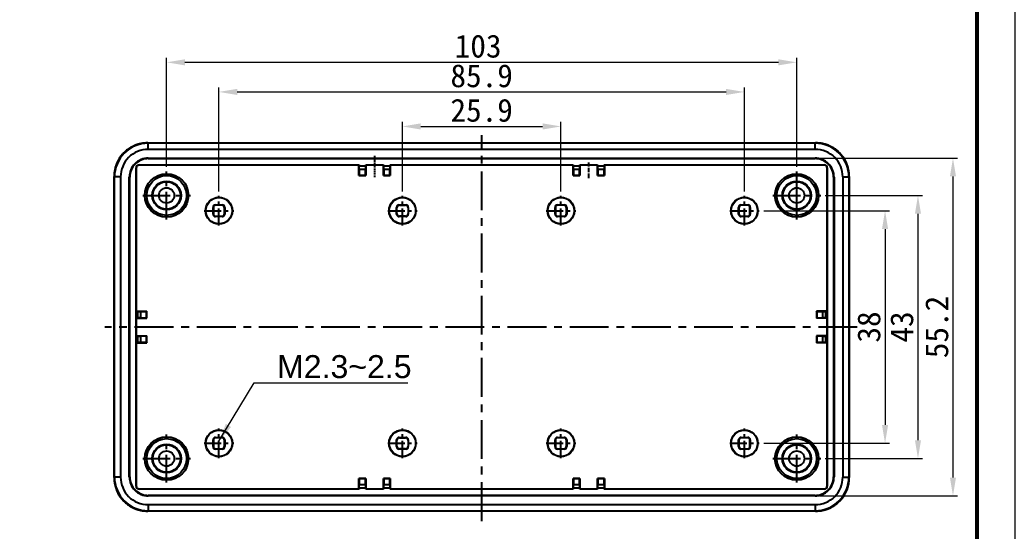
# Model space of a CAD drawing. Header units: millimetres. Extents: x 1833 to 2194, y -395 to -144.
# Drawn here: x 2030.9 to 2193.6, y -314.3 to -230.8 of the extents above; entities that cross this region are included whole.
import ezdxf

# ---------------------------------------------------------------- set-up
doc = ezdxf.new("R2010")
doc.units = ezdxf.units.MM
doc.linetypes.add('CENTER', pattern=[50.8, 31.75, -6.35, 6.35, -6.35])
doc.layers.add('dim', color=3, linetype='Continuous', lineweight=9)
doc.layers.add('from', color=7, linetype='Continuous', lineweight=13)
doc.styles.add('宋体', font='SimSun.ttf')
doc.dimstyles.new('YanXiu', dxfattribs={"dimscale": 1.5, "dimtxt": 2.5, "dimasz": 2.2, "dimexe": 0.65, "dimexo": 0.65, "dimgap": 0.5, "dimtad": 1, "dimdsep": 46, "dimtxsty": '宋体', "dimcen": 0, "dimclrd": 3, "dimclre": 3, "dimclrt": 3, "dimazin": 2, "dimtfac": 1, "dimtofl": 0, "dimtmove": 0, "dimatfit": 3, "dimfxl": 0, "dimlwd": 5, "dimlwe": 5, "dimarcsym": 0})

# ---------------------------------------------------------------- blocks, each defined once
blk = doc.blocks.new('*D4')
at = {"layer": 'Defpoints', "color": 0}
for p in [(2157.92, -237.7), (2054.92, -255.55), (2157.92, -255.55)]:
    blk.add_point(p, dxfattribs=at)
at = {"layer": 'dim', "color": 3, "lineweight": 5}
for p, q in [((2054.92, -254.8), (2054.92, -236.95)), ((2157.92, -254.8), (2157.92, -236.95)), ((2057.92, -237.7), (2154.92, -237.7))]:
    blk.add_line(p, q, dxfattribs=at)
at = {"layer": 'dim', "color": 3}
for points in [[(2057.92, -237.2), (2057.92, -238.2), (2054.92, -237.7)], [(2154.92, -237.2), (2154.92, -238.2), (2157.92, -237.7)]]:
    blk.add_solid(points, dxfattribs=at)
at = {"layer": 'dim', "color": 3, "insert": (2105.84, -235.08), "char_height": 3.75, "attachment_point": 5, "style": '宋体'}
blk.add_mtext('103', dxfattribs=at)
blk = doc.blocks.new('*D5')
at = {"layer": 'Defpoints', "color": 0}
for p in [(2149.37, -242.54), (2063.47, -259.55), (2149.37, -259.55)]:
    blk.add_point(p, dxfattribs=at)
at = {"layer": 'dim', "color": 3, "lineweight": 5}
for p, q in [((2063.47, -258.8), (2063.47, -241.79)), ((2149.37, -258.8), (2149.37, -241.79)), ((2066.47, -242.54), (2146.37, -242.54))]:
    blk.add_line(p, q, dxfattribs=at)
at = {"layer": 'dim', "color": 3}
for points in [[(2066.47, -242.04), (2066.47, -243.04), (2063.47, -242.54)], [(2146.37, -242.04), (2146.37, -243.04), (2149.37, -242.54)]]:
    blk.add_solid(points, dxfattribs=at)
at = {"layer": 'dim', "color": 3, "insert": (2106.42, -239.92), "char_height": 3.75, "attachment_point": 5, "style": '宋体'}
blk.add_mtext('85.9', dxfattribs=at)
blk = doc.blocks.new('*D6')
at = {"layer": 'Defpoints', "color": 0}
for p in [(2161.84, -259.46), (2161.84, -302.46), (2177.74, -302.46)]:
    blk.add_point(p, dxfattribs=at)
at = {"layer": 'dim', "color": 3, "lineweight": 5}
for p, q in [((2162.59, -259.46), (2178.49, -259.46)), ((2177.74, -262.46), (2177.74, -299.46)), ((2162.59, -302.46), (2178.49, -302.46))]:
    blk.add_line(p, q, dxfattribs=at)
at = {"layer": 'dim', "color": 3}
for points in [[(2177.24, -262.46), (2178.24, -262.46), (2177.74, -259.46)], [(2177.24, -299.46), (2178.24, -299.46), (2177.74, -302.46)]]:
    blk.add_solid(points, dxfattribs=at)
at = {"layer": 'dim', "color": 3, "insert": (2175.12, -280.96), "char_height": 3.75, "attachment_point": 5, "rotation": 90, "style": '宋体'}
blk.add_mtext('43', dxfattribs=at)
blk = doc.blocks.new('*D7')
at = {"layer": 'Defpoints', "color": 0}
for p in [(2151.79, -261.96), (2151.79, -299.96), (2172.36, -299.96)]:
    blk.add_point(p, dxfattribs=at)
at = {"layer": 'dim', "color": 3, "lineweight": 5}
for p, q in [((2152.54, -261.96), (2173.11, -261.96)), ((2172.36, -264.96), (2172.36, -296.96)), ((2152.54, -299.96), (2173.11, -299.96))]:
    blk.add_line(p, q, dxfattribs=at)
at = {"layer": 'dim', "color": 3}
for points in [[(2171.86, -264.96), (2172.86, -264.96), (2172.36, -261.96)], [(2171.86, -296.96), (2172.86, -296.96), (2172.36, -299.96)]]:
    blk.add_solid(points, dxfattribs=at)
at = {"layer": 'dim', "color": 3, "insert": (2169.74, -280.96), "char_height": 3.75, "attachment_point": 5, "rotation": 90, "style": '宋体'}
blk.add_mtext('38', dxfattribs=at)
blk = doc.blocks.new('*D24')
at = {"layer": 'Defpoints', "color": 0}
for p in [(2160.92, -253.36), (2160.92, -308.56), (2183.46, -308.56)]:
    blk.add_point(p, dxfattribs=at)
at = {"layer": 'dim', "color": 3, "lineweight": 5}
for p, q in [((2161.67, -253.36), (2184.21, -253.36)), ((2183.46, -256.36), (2183.46, -305.56)), ((2161.67, -308.56), (2184.21, -308.56))]:
    blk.add_line(p, q, dxfattribs=at)
at = {"layer": 'dim', "color": 3}
for points in [[(2182.96, -256.36), (2183.96, -256.36), (2183.46, -253.36)], [(2182.96, -305.56), (2183.96, -305.56), (2183.46, -308.56)]]:
    blk.add_solid(points, dxfattribs=at)
at = {"layer": 'dim', "color": 3, "insert": (2180.84, -280.96), "char_height": 3.75, "attachment_point": 5, "rotation": 90, "style": '宋体'}
blk.add_mtext('55.2', dxfattribs=at)
blk = doc.blocks.new('*D28')
at = {"layer": 'Defpoints', "color": 0}
for p in [(2119.37, -248.18), (2093.47, -259.55), (2119.37, -259.55)]:
    blk.add_point(p, dxfattribs=at)
at = {"layer": 'dim', "color": 3, "lineweight": 5}
for p, q in [((2093.47, -258.8), (2093.47, -247.43)), ((2096.47, -248.18), (2116.37, -248.18)), ((2119.37, -258.8), (2119.37, -247.43))]:
    blk.add_line(p, q, dxfattribs=at)
at = {"layer": 'dim', "color": 3}
for points in [[(2096.47, -247.68), (2096.47, -248.68), (2093.47, -248.18)], [(2116.37, -247.68), (2116.37, -248.68), (2119.37, -248.18)]]:
    blk.add_solid(points, dxfattribs=at)
at = {"layer": 'dim', "color": 3, "insert": (2106.42, -245.56), "char_height": 3.75, "attachment_point": 5, "style": '宋体'}
blk.add_mtext('25.9', dxfattribs=at)

msp = doc.modelspace()

# ---------------------------------------------------------------- linework, layer by layer
at = {"color": 1, "linetype": 'CENTER', "ltscale": 0.2}
for p, q in [((2106.424, -312.677), (2106.424, -249.582)), ((2167.81, -280.962), (2044.831, -280.962))]:
    msp.add_line(p, q, dxfattribs=at)
at = {"color": 7, "linetype": 'Continuous'}
for p, q in [((2051.831, -250.87), (2051.831, -250.871)), ((2051.831, -250.871), (2161.016, -250.871)), ((2051.896, -250.936), (2051.831, -250.871)), ((2160.951, -250.936), (2051.896, -250.936)), ((2051.896, -251.935), (2051.896, -250.936)), ((2160.951, -251.935), (2051.896, -251.935)), ((2160.951, -250.936), (2161.016, -250.871)), ((2160.951, -251.935), (2160.951, -250.936)), ((2161.016, -250.87), (2161.016, -250.871)), ((2051.924, -253.362), (2160.924, -253.362)), ((2051.924, -253.437), (2051.924, -253.362)), ((2051.924, -253.437), (2160.924, -253.437)), ((2160.924, -253.437), (2160.924, -253.362)), ((2049.968, -254.961), (2049.924, -254.961)), ((2049.924, -306.961), (2049.924, -254.961)), ((2049.968, -254.961), (2049.968, -306.961)), ((2050.424, -254.461), (2086.381, -254.461)), ((2050.424, -254.506), (2050.424, -254.461)), ((2086.358, -254.506), (2050.424, -254.506)), ((2086.358, -254.506), (2086.381, -254.461)), ((2086.358, -256.225), (2086.358, -254.506)), ((2086.381, -254.461), (2086.381, -254.66)), ((2087.467, -254.66), (2086.381, -254.66)), ((2086.411, -254.7), (2086.381, -254.66)), ((2087.437, -254.7), (2086.411, -254.7)), ((2086.424, -255.217), (2086.411, -254.7)), ((2087.424, -255.217), (2086.424, -255.217)), ((2086.424, -255.217), (2086.424, -256.16)), ((2087.437, -254.7), (2087.424, -255.217)), ((2087.424, -256.16), (2087.424, -255.217)), ((2087.437, -254.7), (2087.467, -254.66)), ((2087.467, -254.461), (2090.381, -254.461)), ((2087.489, -254.506), (2087.467, -254.461)), ((2087.467, -254.66), (2087.467, -254.461)), ((2090.358, -254.506), (2087.489, -254.506)), ((2087.489, -254.506), (2087.489, -256.225)), ((2090.358, -254.506), (2090.381, -254.461)), ((2090.358, -256.225), (2090.358, -254.506)), ((2090.381, -254.461), (2090.381, -254.66)), ((2091.467, -254.66), (2090.381, -254.66)), ((2090.411, -254.7), (2090.381, -254.66)), ((2091.437, -254.7), (2090.411, -254.7)), ((2090.424, -255.217), (2090.411, -254.7)), ((2091.424, -255.217), (2090.424, -255.217)), ((2090.424, -255.217), (2090.424, -256.16)), ((2091.437, -254.7), (2091.424, -255.217)), ((2091.424, -256.16), (2091.424, -255.217)), ((2091.437, -254.7), (2091.467, -254.66)), ((2091.467, -254.461), (2121.381, -254.461)), ((2091.489, -254.506), (2091.467, -254.461)), ((2091.467, -254.66), (2091.467, -254.461)), ((2121.358, -254.506), (2091.489, -254.506)), ((2091.489, -254.506), (2091.489, -256.225)), ((2121.358, -254.506), (2121.381, -254.461)), ((2121.358, -256.225), (2121.358, -254.506)), ((2121.381, -254.461), (2121.381, -254.66)), ((2121.411, -254.7), (2121.381, -254.66)), ((2122.467, -254.66), (2121.381, -254.66)), ((2122.437, -254.7), (2121.411, -254.7)), ((2121.424, -255.217), (2121.411, -254.7)), ((2122.424, -255.217), (2121.424, -255.217)), ((2121.424, -255.217), (2121.424, -256.16)), ((2122.437, -254.7), (2122.424, -255.217)), ((2122.424, -256.16), (2122.424, -255.217)), ((2122.437, -254.7), (2122.467, -254.66)), ((2122.489, -254.506), (2122.467, -254.461)), ((2122.467, -254.461), (2125.381, -254.461)), ((2122.467, -254.66), (2122.467, -254.461)), ((2125.358, -254.506), (2122.489, -254.506)), ((2122.489, -254.506), (2122.489, -256.225)), ((2125.358, -254.506), (2125.381, -254.461)), ((2125.358, -256.225), (2125.358, -254.506)), ((2125.381, -254.461), (2125.381, -254.66)), ((2125.411, -254.7), (2125.381, -254.66)), ((2126.467, -254.66), (2125.381, -254.66)), ((2126.437, -254.7), (2125.411, -254.7)), ((2125.424, -255.217), (2125.411, -254.7)), ((2126.424, -255.217), (2125.424, -255.217)), ((2125.424, -255.217), (2125.424, -256.16)), ((2126.437, -254.7), (2126.424, -255.217)), ((2126.424, -256.16), (2126.424, -255.217)), ((2126.437, -254.7), (2126.467, -254.66)), ((2126.489, -254.506), (2126.467, -254.461)), ((2126.467, -254.461), (2162.424, -254.461)), ((2126.467, -254.66), (2126.467, -254.461)), ((2162.424, -254.506), (2126.489, -254.506)), ((2126.489, -254.506), (2126.489, -256.225)), ((2162.424, -254.506), (2162.424, -254.461)), ((2162.879, -306.961), (2162.879, -254.961)), ((2162.879, -254.961), (2162.924, -254.961)), ((2162.924, -254.961), (2162.924, -306.961)), ((2046.333, -256.369), (2046.333, -256.369)), ((2046.398, -256.435), (2046.333, -256.369)), ((2046.333, -305.554), (2046.333, -256.369)), ((2047.398, -256.434), (2046.398, -256.434)), ((2046.398, -305.489), (2046.398, -256.435)), ((2047.398, -256.434), (2047.398, -305.489)), ((2048.899, -256.461), (2048.824, -256.461)), ((2048.824, -305.461), (2048.824, -256.461)), ((2048.899, -305.461), (2048.899, -256.461)), ((2086.424, -256.16), (2086.358, -256.225)), ((2086.358, -256.225), (2087.489, -256.225)), ((2086.424, -256.16), (2087.424, -256.16)), ((2087.424, -256.16), (2087.489, -256.225)), ((2090.424, -256.16), (2090.358, -256.225)), ((2090.358, -256.225), (2091.489, -256.225)), ((2090.424, -256.16), (2091.424, -256.16)), ((2091.424, -256.16), (2091.489, -256.225)), ((2121.424, -256.16), (2121.358, -256.225)), ((2121.358, -256.225), (2122.489, -256.225)), ((2121.424, -256.16), (2122.424, -256.16)), ((2122.424, -256.16), (2122.489, -256.225)), ((2125.424, -256.16), (2125.358, -256.225)), ((2125.358, -256.225), (2126.489, -256.225)), ((2125.424, -256.16), (2126.424, -256.16)), ((2126.424, -256.16), (2126.489, -256.225)), ((2163.948, -256.461), (2163.948, -305.461)), ((2163.948, -256.461), (2164.023, -256.461)), ((2164.023, -256.461), (2164.023, -305.461)), ((2165.45, -256.434), (2165.45, -305.489)), ((2165.45, -256.434), (2166.449, -256.434)), ((2166.449, -256.434), (2166.514, -256.369)), ((2166.449, -256.434), (2166.449, -305.488)), ((2166.514, -256.369), (2166.514, -305.554)), ((2166.515, -256.369), (2166.514, -256.369)), ((2062.57, -261.458), (2062.524, -261.411)), ((2062.524, -262.511), (2062.524, -261.411)), ((2062.57, -261.458), (2062.57, -262.465)), ((2062.924, -261.011), (2064.024, -261.011)), ((2062.97, -261.058), (2062.924, -261.011)), ((2063.978, -261.058), (2062.97, -261.058)), ((2064.024, -261.011), (2063.978, -261.058)), ((2064.424, -261.411), (2064.378, -261.458)), ((2064.378, -262.465), (2064.378, -261.458)), ((2064.424, -261.411), (2064.424, -262.511)), ((2092.567, -261.455), (2092.524, -261.411)), ((2092.524, -262.511), (2092.524, -261.411)), ((2092.567, -262.468), (2092.567, -261.455)), ((2092.924, -261.011), (2094.024, -261.011)), ((2092.967, -261.055), (2092.924, -261.011)), ((2092.967, -261.055), (2093.98, -261.055)), ((2093.98, -261.055), (2094.024, -261.011)), ((2094.38, -261.455), (2094.424, -261.411)), ((2094.38, -261.455), (2094.38, -262.468)), ((2094.424, -261.411), (2094.424, -262.511)), ((2118.424, -261.411), (2118.47, -261.458)), ((2118.424, -262.511), (2118.424, -261.411)), ((2118.47, -261.458), (2118.47, -262.465)), ((2118.824, -261.011), (2118.87, -261.058)), ((2118.824, -261.011), (2119.924, -261.011)), ((2119.878, -261.058), (2118.87, -261.058)), ((2119.878, -261.058), (2119.924, -261.011)), ((2120.278, -261.458), (2120.324, -261.411)), ((2120.278, -262.465), (2120.278, -261.458)), ((2120.324, -261.411), (2120.324, -262.511)), ((2148.424, -261.411), (2148.47, -261.458)), ((2148.424, -262.511), (2148.424, -261.411)), ((2148.47, -261.458), (2148.47, -262.465)), ((2148.824, -261.011), (2148.87, -261.058)), ((2148.824, -261.011), (2149.924, -261.011)), ((2149.878, -261.058), (2148.87, -261.058)), ((2149.878, -261.058), (2149.924, -261.011)), ((2150.278, -261.458), (2150.324, -261.411)), ((2150.278, -262.465), (2150.278, -261.458)), ((2150.324, -261.411), (2150.324, -262.511)), ((2062.524, -262.511), (2062.57, -262.465)), ((2062.924, -262.911), (2062.97, -262.865)), ((2064.024, -262.911), (2062.924, -262.911)), ((2062.97, -262.865), (2063.978, -262.865)), ((2064.024, -262.911), (2063.978, -262.865)), ((2064.424, -262.511), (2064.378, -262.465)), ((2092.567, -262.468), (2092.524, -262.511)), ((2092.967, -262.868), (2092.924, -262.911)), ((2094.024, -262.911), (2092.924, -262.911)), ((2093.98, -262.868), (2092.967, -262.868)), ((2093.98, -262.868), (2094.024, -262.911)), ((2094.38, -262.468), (2094.424, -262.511)), ((2118.424, -262.511), (2118.47, -262.465)), ((2118.824, -262.911), (2118.87, -262.865)), ((2119.924, -262.911), (2118.824, -262.911)), ((2118.87, -262.865), (2119.878, -262.865)), ((2119.924, -262.911), (2119.878, -262.865)), ((2120.324, -262.511), (2120.278, -262.465)), ((2148.424, -262.511), (2148.47, -262.465)), ((2148.824, -262.911), (2148.87, -262.865)), ((2149.924, -262.911), (2148.824, -262.911)), ((2148.87, -262.865), (2149.878, -262.865)), ((2149.924, -262.911), (2149.878, -262.865)), ((2150.324, -262.511), (2150.278, -262.465)), ((2050.093, -278.396), (2051.688, -278.396)), ((2050.162, -278.448), (2050.093, -278.396)), ((2050.093, -278.396), (2050.093, -279.527)), ((2050.162, -279.474), (2050.093, -279.527)), ((2050.093, -279.527), (2051.688, -279.527)), ((2050.162, -278.448), (2050.68, -278.461)), ((2050.162, -278.448), (2050.162, -279.474)), ((2050.68, -279.461), (2050.162, -279.474)), ((2051.622, -278.461), (2050.68, -278.461)), ((2050.68, -278.461), (2050.68, -279.461)), ((2050.68, -279.461), (2051.622, -279.461)), ((2051.622, -278.461), (2051.688, -278.396)), ((2051.622, -279.461), (2051.622, -278.461)), ((2051.622, -279.461), (2051.688, -279.527)), ((2051.688, -279.527), (2051.688, -278.396)), ((2161.16, -278.396), (2161.16, -279.527)), ((2161.225, -278.461), (2161.16, -278.396)), ((2162.755, -278.396), (2161.16, -278.396)), ((2161.225, -279.461), (2161.16, -279.527)), ((2162.755, -279.527), (2161.16, -279.527)), ((2161.225, -278.461), (2161.225, -279.461)), ((2162.168, -278.461), (2161.225, -278.461)), ((2161.225, -279.461), (2162.168, -279.461)), ((2162.168, -278.461), (2162.685, -278.448)), ((2162.168, -279.461), (2162.168, -278.461)), ((2162.685, -279.474), (2162.168, -279.461)), ((2162.685, -278.448), (2162.755, -278.396)), ((2162.685, -279.474), (2162.685, -278.448)), ((2162.685, -279.474), (2162.755, -279.527)), ((2162.755, -279.527), (2162.755, -278.396)), ((2050.093, -282.396), (2051.688, -282.396)), ((2050.162, -282.448), (2050.093, -282.396)), ((2050.093, -282.396), (2050.093, -283.527)), ((2050.162, -282.448), (2050.68, -282.461)), ((2050.162, -282.448), (2050.162, -283.474)), ((2051.622, -282.461), (2050.68, -282.461)), ((2050.68, -282.461), (2050.68, -283.461)), ((2051.622, -282.461), (2051.688, -282.396)), ((2051.622, -283.461), (2051.622, -282.461)), ((2051.688, -283.527), (2051.688, -282.396)), ((2161.16, -282.396), (2161.16, -283.527)), ((2161.225, -282.461), (2161.16, -282.396)), ((2162.755, -282.396), (2161.16, -282.396)), ((2161.225, -282.461), (2161.225, -283.461)), ((2162.168, -282.461), (2161.225, -282.461)), ((2162.168, -282.461), (2162.685, -282.448)), ((2162.168, -283.461), (2162.168, -282.461)), ((2162.685, -282.448), (2162.755, -282.396)), ((2162.685, -283.474), (2162.685, -282.448)), ((2162.755, -283.527), (2162.755, -282.396)), ((2050.162, -283.474), (2050.093, -283.527)), ((2050.093, -283.527), (2051.688, -283.527)), ((2050.68, -283.461), (2050.162, -283.474)), ((2050.68, -283.461), (2051.622, -283.461)), ((2051.622, -283.461), (2051.688, -283.527)), ((2161.225, -283.461), (2161.16, -283.527)), ((2162.755, -283.527), (2161.16, -283.527)), ((2161.225, -283.461), (2162.168, -283.461)), ((2162.685, -283.474), (2162.168, -283.461)), ((2162.685, -283.474), (2162.755, -283.527)), ((2062.924, -299.011), (2064.024, -299.011)), ((2062.924, -299.011), (2062.97, -299.058)), ((2063.978, -299.058), (2062.97, -299.058)), ((2064.024, -299.011), (2063.978, -299.058)), ((2092.924, -299.011), (2094.024, -299.011)), ((2092.967, -299.055), (2092.924, -299.011)), ((2092.967, -299.055), (2093.98, -299.055)), ((2093.98, -299.055), (2094.024, -299.011)), ((2118.824, -299.011), (2118.87, -299.058)), ((2118.824, -299.011), (2119.924, -299.011)), ((2119.878, -299.058), (2118.87, -299.058)), ((2119.924, -299.011), (2119.878, -299.058)), ((2148.824, -299.011), (2148.87, -299.058)), ((2148.824, -299.011), (2149.924, -299.011)), ((2149.878, -299.058), (2148.87, -299.058)), ((2149.924, -299.011), (2149.878, -299.058)), ((2062.524, -299.411), (2062.57, -299.458)), ((2062.524, -300.511), (2062.524, -299.411)), ((2062.57, -300.465), (2062.524, -300.511)), ((2062.57, -299.458), (2062.57, -300.465)), ((2062.97, -300.865), (2062.924, -300.911)), ((2064.024, -300.911), (2062.924, -300.911)), ((2062.97, -300.865), (2063.978, -300.865)), ((2064.024, -300.911), (2063.978, -300.865)), ((2064.424, -299.411), (2064.378, -299.458)), ((2064.378, -300.465), (2064.378, -299.458)), ((2064.424, -300.511), (2064.378, -300.465)), ((2064.424, -299.411), (2064.424, -300.511)), ((2092.524, -300.511), (2092.524, -299.411)), ((2092.567, -299.455), (2092.524, -299.411)), ((2092.567, -300.468), (2092.524, -300.511)), ((2092.567, -300.468), (2092.567, -299.455)), ((2092.967, -300.868), (2092.924, -300.911)), ((2094.024, -300.911), (2092.924, -300.911)), ((2093.98, -300.868), (2092.967, -300.868)), ((2093.98, -300.868), (2094.024, -300.911)), ((2094.38, -299.455), (2094.424, -299.411)), ((2094.38, -299.455), (2094.38, -300.468)), ((2094.38, -300.468), (2094.424, -300.511)), ((2094.424, -299.411), (2094.424, -300.511)), ((2118.424, -300.511), (2118.424, -299.411)), ((2118.424, -299.411), (2118.47, -299.458)), ((2118.424, -300.511), (2118.47, -300.465)), ((2118.47, -299.458), (2118.47, -300.465)), ((2118.824, -300.911), (2118.87, -300.865)), ((2119.924, -300.911), (2118.824, -300.911)), ((2118.87, -300.865), (2119.878, -300.865)), ((2119.878, -300.865), (2119.924, -300.911)), ((2120.324, -299.411), (2120.278, -299.458)), ((2120.278, -300.465), (2120.278, -299.458)), ((2120.278, -300.465), (2120.324, -300.511)), ((2120.324, -299.411), (2120.324, -300.511)), ((2148.424, -300.511), (2148.424, -299.411)), ((2148.424, -299.411), (2148.47, -299.458)), ((2148.424, -300.511), (2148.47, -300.465)), ((2148.47, -299.458), (2148.47, -300.465)), ((2148.824, -300.911), (2148.87, -300.865)), ((2149.924, -300.911), (2148.824, -300.911)), ((2148.87, -300.865), (2149.878, -300.865)), ((2149.878, -300.865), (2149.924, -300.911)), ((2150.324, -299.411), (2150.278, -299.458)), ((2150.278, -300.465), (2150.278, -299.458)), ((2150.278, -300.465), (2150.324, -300.511)), ((2150.324, -299.411), (2150.324, -300.511)), ((2046.398, -305.489), (2046.333, -305.554)), ((2046.333, -305.554), (2046.333, -305.554)), ((2047.398, -305.489), (2046.398, -305.489)), ((2048.899, -305.461), (2048.824, -305.461)), ((2086.358, -307.417), (2086.358, -305.697)), ((2087.489, -305.697), (2086.358, -305.697)), ((2086.424, -305.763), (2086.358, -305.697)), ((2086.424, -305.763), (2086.424, -306.705)), ((2087.424, -305.763), (2086.424, -305.763)), ((2087.424, -305.763), (2087.489, -305.697)), ((2087.424, -306.705), (2087.424, -305.763)), ((2087.489, -305.697), (2087.489, -307.417)), ((2090.358, -307.417), (2090.358, -305.697)), ((2091.489, -305.697), (2090.358, -305.697)), ((2090.424, -305.763), (2090.358, -305.697)), ((2090.424, -305.763), (2090.424, -306.705)), ((2091.424, -305.763), (2090.424, -305.763)), ((2091.424, -305.763), (2091.489, -305.697)), ((2091.424, -306.705), (2091.424, -305.763)), ((2091.489, -305.697), (2091.489, -307.417)), ((2121.358, -307.417), (2121.358, -305.697)), ((2121.424, -305.763), (2121.358, -305.697)), ((2122.489, -305.697), (2121.358, -305.697)), ((2121.424, -305.763), (2121.424, -306.705)), ((2122.424, -305.763), (2121.424, -305.763)), ((2122.424, -305.763), (2122.489, -305.697)), ((2122.424, -306.705), (2122.424, -305.763)), ((2122.489, -305.697), (2122.489, -307.417)), ((2125.358, -307.417), (2125.358, -305.697)), ((2125.424, -305.763), (2125.358, -305.697)), ((2126.489, -305.697), (2125.358, -305.697)), ((2125.424, -305.763), (2125.424, -306.705)), ((2126.424, -305.763), (2125.424, -305.763)), ((2126.424, -305.763), (2126.489, -305.697)), ((2126.424, -306.705), (2126.424, -305.763)), ((2126.489, -305.697), (2126.489, -307.417)), ((2163.948, -305.461), (2164.023, -305.461)), ((2165.45, -305.489), (2166.449, -305.489)), ((2166.449, -305.488), (2166.514, -305.554)), ((2166.515, -305.554), (2166.514, -305.554)), ((2049.968, -306.961), (2049.924, -306.961)), ((2050.424, -307.417), (2086.358, -307.417)), ((2050.424, -307.417), (2050.424, -307.461)), ((2086.358, -307.417), (2086.381, -307.461)), ((2086.411, -307.223), (2086.381, -307.263)), ((2086.381, -307.263), (2086.381, -307.461)), ((2086.381, -307.263), (2087.467, -307.263)), ((2086.411, -307.223), (2086.424, -306.705)), ((2086.411, -307.223), (2087.437, -307.223)), ((2086.424, -306.705), (2087.424, -306.705)), ((2087.424, -306.705), (2087.437, -307.223)), ((2087.437, -307.223), (2087.467, -307.263)), ((2087.467, -307.461), (2087.467, -307.263)), ((2087.489, -307.417), (2087.467, -307.461)), ((2087.489, -307.417), (2090.358, -307.417)), ((2090.358, -307.417), (2090.381, -307.461)), ((2090.411, -307.223), (2090.381, -307.263)), ((2090.381, -307.263), (2090.381, -307.461)), ((2090.381, -307.263), (2091.467, -307.263)), ((2090.411, -307.223), (2090.424, -306.705)), ((2090.411, -307.223), (2091.437, -307.223)), ((2090.424, -306.705), (2091.424, -306.705)), ((2091.424, -306.705), (2091.437, -307.223)), ((2091.437, -307.223), (2091.467, -307.263)), ((2091.467, -307.461), (2091.467, -307.263)), ((2091.489, -307.417), (2091.467, -307.461)), ((2091.489, -307.417), (2121.358, -307.417)), ((2121.358, -307.417), (2121.381, -307.461)), ((2121.411, -307.223), (2121.381, -307.263)), ((2121.381, -307.263), (2121.381, -307.461)), ((2121.381, -307.263), (2122.467, -307.263)), ((2121.411, -307.223), (2121.424, -306.705)), ((2121.411, -307.223), (2122.437, -307.223)), ((2121.424, -306.705), (2122.424, -306.705)), ((2122.424, -306.705), (2122.437, -307.223)), ((2122.437, -307.223), (2122.467, -307.263)), ((2122.467, -307.461), (2122.467, -307.263)), ((2122.489, -307.417), (2122.467, -307.461)), ((2122.489, -307.417), (2125.358, -307.417)), ((2125.358, -307.417), (2125.381, -307.461)), ((2125.411, -307.223), (2125.381, -307.263)), ((2125.381, -307.263), (2125.381, -307.461)), ((2125.381, -307.263), (2126.467, -307.263)), ((2125.411, -307.223), (2125.424, -306.705)), ((2125.411, -307.223), (2126.437, -307.223)), ((2125.424, -306.705), (2126.424, -306.705)), ((2126.424, -306.705), (2126.437, -307.223)), ((2126.437, -307.223), (2126.467, -307.263)), ((2126.467, -307.461), (2126.467, -307.263)), ((2126.489, -307.417), (2126.467, -307.461)), ((2126.489, -307.417), (2162.424, -307.417)), ((2162.424, -307.417), (2162.424, -307.461)), ((2162.879, -306.961), (2162.924, -306.961)), ((2086.381, -307.461), (2050.424, -307.461)), ((2160.924, -308.486), (2051.924, -308.486)), ((2051.924, -308.486), (2051.924, -308.561)), ((2160.924, -308.561), (2051.924, -308.561)), ((2090.381, -307.461), (2087.467, -307.461)), ((2121.381, -307.461), (2091.467, -307.461)), ((2125.381, -307.461), (2122.467, -307.461)), ((2162.424, -307.461), (2126.467, -307.461)), ((2160.924, -308.486), (2160.924, -308.561)), ((2051.896, -309.987), (2160.951, -309.987)), ((2051.896, -309.987), (2051.896, -310.987)), ((2160.951, -309.987), (2160.951, -310.987)), ((2051.897, -310.987), (2051.831, -311.052)), ((2161.016, -311.052), (2051.831, -311.052)), ((2051.831, -311.052), (2051.831, -311.052)), ((2051.897, -310.987), (2160.951, -310.987)), ((2160.951, -310.987), (2161.016, -311.052)), ((2161.016, -311.052), (2161.016, -311.052))]:
    msp.add_line(p, q, dxfattribs=at)
at = {"color": 1, "linetype": 'CENTER', "ltscale": 0.007539}
msp.add_line((2088.924, -252.997), (2088.924, -256.523), dxfattribs=at)
at = {"color": 1, "linetype": 'CENTER', "ltscale": 0.02}
msp.add_line((2123.924, -256.631), (2123.924, -254.055), dxfattribs=at)
at = {"color": 1, "linetype": 'CENTER', "ltscale": 0.142292}
for p, q in [((2054.924, -263.374), (2054.924, -255.548)), ((2157.924, -263.374), (2157.924, -255.548)), ((2051.011, -259.461), (2058.837, -259.461)), ((2154.011, -259.461), (2161.837, -259.461)), ((2054.924, -306.374), (2054.924, -298.548)), ((2157.924, -306.374), (2157.924, -298.548)), ((2051.011, -302.461), (2058.837, -302.461)), ((2154.011, -302.461), (2161.837, -302.461))]:
    msp.add_line(p, q, dxfattribs=at)
at = {"color": 1, "linetype": 'CENTER', "ltscale": 0.06}
msp.add_line((2157.924, -263.374), (2157.924, -255.548), dxfattribs=at)
at = {"color": 1, "linetype": 'CENTER', "ltscale": 0.087745}
for p, q in [((2063.474, -264.374), (2063.474, -259.548)), ((2093.474, -264.374), (2093.474, -259.548)), ((2119.374, -264.374), (2119.374, -259.548)), ((2149.374, -264.374), (2149.374, -259.548)), ((2061.061, -261.961), (2065.887, -261.961)), ((2091.061, -261.961), (2095.887, -261.961)), ((2116.961, -261.961), (2121.787, -261.961)), ((2146.961, -261.961), (2151.787, -261.961)), ((2063.474, -302.374), (2063.474, -297.548)), ((2093.474, -302.374), (2093.474, -297.548)), ((2119.374, -302.374), (2119.374, -297.548)), ((2149.374, -302.374), (2149.374, -297.548)), ((2061.061, -299.961), (2065.887, -299.961)), ((2091.061, -299.961), (2095.887, -299.961)), ((2116.961, -299.961), (2121.787, -299.961)), ((2146.961, -299.961), (2151.787, -299.961))]:
    msp.add_line(p, q, dxfattribs=at)
at = {"color": 7, "linetype": 'Continuous'}
for points in [[(2051.831, -250.87), (2050.948, -250.942), (2049.843, -251.242), (2048.822, -251.766), (2047.933, -252.491), (2047.213, -253.385), (2046.695, -254.406), (2046.4, -255.511), (2046.333, -256.369)], [(2166.515, -256.369), (2166.444, -255.485), (2166.143, -254.38), (2165.619, -253.36), (2164.894, -252.47), (2164.001, -251.75), (2162.979, -251.232), (2161.874, -250.937), (2161.016, -250.87)], [(2046.333, -305.554), (2046.404, -306.437), (2046.705, -307.542), (2047.229, -308.563), (2047.954, -309.453), (2048.847, -310.172), (2049.869, -310.69), (2050.974, -310.985), (2051.831, -311.052)], [(2161.016, -311.052), (2161.9, -310.981), (2163.005, -310.68), (2164.025, -310.156), (2164.915, -309.432), (2165.635, -308.538), (2166.153, -307.516), (2166.448, -306.412), (2166.515, -305.554)], [(2161.016, -311.052), (2162.061, -310.952), (2163.307, -310.553), (2164.425, -309.869), (2165.349, -308.939), (2166.027, -307.819), (2166.42, -306.573), (2166.515, -305.554)]]:
    msp.add_lwpolyline(points, dxfattribs=at)
for centre, radius in [((2054.924, -259.461), 3.557), ((2054.924, -259.461), 3.557), ((2054.924, -259.461), 3.25), ((2054.924, -259.461), 3.25), ((2157.924, -259.461), 3.557), ((2157.924, -259.461), 3.557), ((2157.924, -259.461), 3.25), ((2157.924, -259.461), 3.25), ((2054.924, -259.461), 2.35), ((2054.924, -259.461), 2.308), ((2054.924, -259.461), 2.308), ((2054.924, -259.461), 2.25), ((2054.924, -259.461), 1.25), ((2054.924, -259.461), 1.25), ((2157.924, -259.461), 2.35), ((2157.924, -259.461), 2.308), ((2157.924, -259.461), 2.308), ((2157.924, -259.461), 2.25), ((2157.924, -259.461), 1.25), ((2157.924, -259.461), 1.25), ((2063.474, -261.961), 2.194), ((2063.474, -261.961), 2.194), ((2063.474, -261.961), 2.15), ((2063.474, -261.961), 2.15), ((2093.474, -261.961), 2.194), ((2093.474, -261.961), 2.15), ((2119.374, -261.961), 2.194), ((2119.374, -261.961), 2.15), ((2149.374, -261.961), 2.194), ((2149.374, -261.961), 2.194), ((2149.374, -261.961), 2.15), ((2149.374, -261.961), 2.15), ((2054.924, -302.461), 3.557), ((2054.924, -302.461), 3.557), ((2054.924, -302.461), 3.25), ((2054.924, -302.461), 3.25), ((2063.474, -299.961), 2.194), ((2063.474, -299.961), 2.194), ((2063.474, -299.961), 2.15), ((2063.474, -299.961), 2.15), ((2093.474, -299.961), 2.194), ((2093.474, -299.961), 2.15), ((2119.374, -299.961), 2.194), ((2119.374, -299.961), 2.15), ((2149.374, -299.961), 2.194), ((2149.374, -299.961), 2.194), ((2149.374, -299.961), 2.15), ((2149.374, -299.961), 2.15), ((2157.924, -302.461), 3.557), ((2157.924, -302.461), 3.557), ((2157.924, -302.461), 3.25), ((2157.924, -302.461), 3.25), ((2054.924, -302.461), 2.35), ((2054.924, -302.461), 2.308), ((2054.924, -302.461), 2.308), ((2054.924, -302.461), 2.25), ((2157.924, -302.461), 2.35), ((2157.924, -302.461), 2.308), ((2157.924, -302.461), 2.308), ((2157.924, -302.461), 2.25), ((2054.924, -302.461), 1.25), ((2054.924, -302.461), 1.25), ((2157.924, -302.461), 1.25), ((2157.924, -302.461), 1.25)]:
    msp.add_circle(centre, radius, dxfattribs=at)
for centre, radius, start, end in [((2051.897, -256.434), 5.498, 90.00224, 180.0043), ((2051.827, -256.364), 5.492, 125.01028, 160.41626), ((2051.896, -256.433), 4.498, 89.99233, 180.00767), ((2051.822, -256.357), 5.483, 126.1146, 131.52268), ((2051.839, -256.38), 5.511, 119.0101, 126.11413), ((2051.828, -256.36), 5.488, 113.65421, 119.01305), ((2051.833, -256.372), 5.502, 106.45662, 113.65329), ((2051.828, -256.357), 5.485, 101.9037, 110.01236), ((2051.827, -256.351), 5.479, 101.18398, 106.45868), ((2051.834, -256.388), 5.517, 90.02997, 101.89787), ((2051.834, -256.388), 5.518, 90.02991, 101.18291), ((2160.951, -256.434), 5.498, 0.00224, 90.00429), ((2160.952, -256.433), 4.498, 359.99233, 90.00767), ((2161.013, -256.389), 5.518, 78.94005, 89.96986), ((2161.021, -256.351), 5.479, 73.64286, 78.93963), ((2161.015, -256.372), 5.502, 66.47538, 73.64458), ((2161.02, -256.36), 5.488, 61.1052, 66.47477), ((2161.009, -256.38), 5.511, 54.0173, 61.10777), ((2161.026, -256.357), 5.483, 48.60495, 54.01728), ((2051.822, -256.365), 5.488, 151.1052, 156.47477), ((2051.843, -256.376), 5.511, 144.0173, 151.10777), ((2051.82, -256.359), 5.483, 138.60495, 144.01728), ((2051.837, -256.375), 5.506, 131.52152, 138.60569), ((2051.924, -256.461), 3.099, 89.99544, 180.00456), ((2051.924, -256.461), 3.024, 89.99565, 180.00435), ((2160.924, -256.461), 3.099, 359.99546, 90.00454), ((2160.924, -256.461), 3.024, 359.99566, 90.00434), ((2161.01, -256.375), 5.506, 41.52152, 48.60569), ((2161.028, -256.359), 5.483, 36.1146, 41.52268), ((2161.005, -256.376), 5.511, 29.0101, 36.11413), ((2161.025, -256.365), 5.488, 23.65421, 29.01305), ((2051.851, -256.372), 5.518, 168.24396, 179.96977), ((2051.851, -256.372), 5.518, 168.94005, 179.96986), ((2051.813, -256.364), 5.479, 163.64286, 168.93963), ((2051.818, -256.365), 5.484, 160.40738, 168.23884), ((2051.835, -256.371), 5.502, 156.47538, 163.64458), ((2050.424, -254.961), 0.5, 90, 180), ((2050.424, -254.961), 0.455, 90, 180), ((2162.424, -254.961), 0.5, 0, 90), ((2162.424, -254.961), 0.455, 0, 90), ((2161.013, -256.371), 5.502, 16.45662, 23.65329), ((2161.034, -256.364), 5.479, 11.18398, 16.45868), ((2160.997, -256.372), 5.518, 0.02991, 11.18291), ((2064.024, -299.411), 0.4, 359.9991, 90.0009), ((2051.851, -305.551), 5.518, 180.02991, 191.18291), ((2051.851, -305.551), 5.517, 180.02997, 191.89787), ((2051.897, -305.488), 5.498, 180.00224, 270.0043), ((2051.896, -305.489), 4.498, 179.99232, 270.00768), ((2051.896, -305.489), 4.498, 179.99232, 270.00768), ((2051.924, -305.461), 3.099, 179.99544, 270.00456), ((2051.924, -305.461), 3.099, 179.99544, 270.00456), ((2051.924, -305.461), 3.024, 179.99565, 270.00435), ((2051.924, -305.461), 3.024, 179.99565, 270.00435), ((2160.924, -305.461), 3.024, 269.99566, 0.00434), ((2160.924, -305.461), 3.099, 269.99546, 0.00454), ((2160.951, -305.488), 5.498, 270.00224, 0.00429), ((2160.952, -305.489), 4.498, 269.99232, 0.00768), ((2160.997, -305.551), 5.518, 348.94005, 359.96986), ((2051.813, -305.558), 5.479, 191.18398, 196.45868), ((2051.819, -305.557), 5.485, 191.9037, 200.01236), ((2051.835, -305.552), 5.502, 196.45662, 203.65329), ((2051.831, -305.554), 5.498, 200.00295, 215.01959), ((2050.424, -306.961), 0.5, 180, 270), ((2050.424, -306.961), 0.5, 180, 270), ((2050.424, -306.961), 0.455, 180, 270), ((2050.424, -306.961), 0.455, 180, 270), ((2162.424, -306.961), 0.455, 270, 0), ((2162.424, -306.961), 0.5, 270, 0), ((2161.02, -305.558), 5.492, 305.01028, 340.41626), ((2161.013, -305.552), 5.502, 336.47538, 343.64458), ((2161.034, -305.558), 5.479, 343.64286, 348.93963), ((2051.822, -305.557), 5.488, 203.65421, 209.01305), ((2051.843, -305.547), 5.511, 209.0101, 216.11413), ((2051.827, -305.558), 5.492, 215.01028, 250.41626), ((2051.82, -305.563), 5.483, 216.1146, 221.52268), ((2161.028, -305.563), 5.483, 318.60495, 324.01728), ((2161.005, -305.546), 5.511, 324.0173, 331.10777), ((2161.025, -305.558), 5.488, 331.1052, 336.47477), ((2051.837, -305.548), 5.506, 221.52152, 228.60569), ((2051.822, -305.565), 5.483, 228.60495, 234.01728), ((2051.839, -305.542), 5.511, 234.0173, 241.10777), ((2051.828, -305.563), 5.488, 241.1052, 246.47477), ((2051.833, -305.55), 5.502, 246.47538, 253.64458), ((2161.015, -305.55), 5.502, 286.45662, 293.65329), ((2161.02, -305.563), 5.488, 293.65421, 299.01305), ((2161.009, -305.542), 5.511, 299.0101, 306.11413), ((2161.026, -305.565), 5.483, 306.1146, 311.52268), ((2161.01, -305.548), 5.506, 311.52152, 318.60569), ((2051.827, -305.572), 5.479, 253.64286, 258.93963), ((2051.834, -305.534), 5.518, 258.94005, 269.96986), ((2161.013, -305.534), 5.518, 270.02991, 281.18291), ((2161.021, -305.572), 5.479, 281.18398, 286.45868)]:
    msp.add_arc(centre, radius, start, end, dxfattribs=at)
at = {"color": 3, "linetype": 'Continuous'}
for centre, radius, start, end in [((2161.013, -256.388), 5.518, 78.24396, 89.96977), ((2161.02, -256.356), 5.484, 70.40738, 78.23884), ((2161.017, -256.369), 5.498, 20.00295, 35.01959), ((2161.029, -256.366), 5.485, 11.9037, 20.01236), ((2160.997, -256.372), 5.517, 0.02997, 11.89787), ((2043.349, -266.476), 2.985, 359.472, 0.0055), ((2169.499, -266.476), 2.984, 179.99448, 180.4553), ((2043.349, -295.446), 2.984, 359.99448, 0.4553), ((2169.499, -295.446), 2.985, 179.472, 180.0055), ((2160.997, -305.551), 5.518, 348.24396, 359.96977), ((2161.029, -305.557), 5.484, 340.40738, 348.23884), ((2161.016, -305.554), 5.498, 290.00295, 305.01959), ((2051.828, -305.567), 5.484, 250.40738, 258.23884), ((2051.834, -305.534), 5.518, 258.24396, 269.96977), ((2161.013, -305.534), 5.517, 270.02997, 281.89787), ((2161.02, -305.566), 5.485, 281.9037, 290.01236)]:
    msp.add_arc(centre, radius, start, end, dxfattribs=at)
at = {"color": 7, "linetype": 'Continuous'}
for centre, major_axis, start_param, end_param in [((2062.924, -261.411), (-0.283, 0.283), -0.7853601, 0.7853601), ((2062.924, -261.411), (-0.283, 0.283), -0.7853601, 0.7853601), ((2062.97, -261.458), (-0.283, 0.283), -0.7853601, 0.7853601), ((2062.97, -261.458), (-0.283, 0.283), -0.7853601, 0.7853601), ((2063.978, -261.458), (-0.283, -0.283), 2.3562326, 3.9269527), ((2063.978, -261.458), (-0.283, -0.283), 2.3562326, 3.9269527), ((2064.024, -261.411), (0.283, 0.283), -0.7853601, 0.7853601), ((2064.024, -261.411), (0.283, 0.283), -0.7853601, 0.7853601), ((2092.924, -261.411), (0.283, -0.283), 2.3562326, 3.9269527), ((2092.967, -261.455), (0.283, -0.283), 2.3562326, 3.9269527), ((2093.98, -261.455), (-0.283, -0.283), 2.3562326, 3.9269527), ((2094.024, -261.411), (0.283, 0.283), -0.7853601, 0.7853601), ((2118.824, -261.411), (0.283, -0.283), 2.3562326, 3.9269527), ((2118.87, -261.458), (0.283, -0.283), 2.3562326, 3.9269527), ((2119.878, -261.458), (0.283, 0.283), -0.7853601, 0.7853601), ((2119.924, -261.411), (0.283, 0.283), -0.7853601, 0.7853601), ((2148.824, -261.411), (-0.283, 0.283), -0.7853601, 0.7853601), ((2148.824, -261.411), (-0.283, 0.283), -0.7853601, 0.7853601), ((2148.87, -261.458), (0.283, -0.283), 2.3562326, 3.9269527), ((2148.87, -261.458), (0.283, -0.283), 2.3562326, 3.9269527), ((2149.878, -261.458), (0.283, 0.283), -0.7853601, 0.7853601), ((2149.878, -261.458), (0.283, 0.283), -0.7853601, 0.7853601), ((2149.924, -261.411), (0.283, 0.283), -0.7853601, 0.7853601), ((2149.924, -261.411), (0.283, 0.283), -0.7853601, 0.7853601), ((2062.924, -262.511), (0.283, 0.283), 2.3562326, 3.9269527), ((2062.924, -262.511), (0.283, 0.283), -3.9269527, -2.3562326), ((2062.97, -262.465), (0.283, 0.283), 2.3562326, 3.9269527), ((2062.97, -262.465), (0.283, 0.283), 2.3562326, 3.9269527), ((2063.978, -262.465), (-0.283, 0.283), 2.3562326, 3.9269527), ((2063.978, -262.465), (-0.283, 0.283), 2.3562326, 3.9269527), ((2064.024, -262.511), (-0.283, 0.283), -3.9269527, -2.3562326), ((2064.024, -262.511), (-0.283, 0.283), -3.9269527, -2.3562326), ((2092.924, -262.511), (0.283, 0.283), -3.9269527, -2.3562326), ((2092.967, -262.468), (0.283, 0.283), 2.3562326, 3.9269527), ((2093.98, -262.468), (-0.283, 0.283), 2.3562326, 3.9269527), ((2094.024, -262.511), (0.283, -0.283), -0.7853601, 0.7853601), ((2118.824, -262.511), (0.283, 0.283), -3.9269527, -2.3562326), ((2118.87, -262.465), (0.283, 0.283), 2.3562326, 3.9269527), ((2119.878, -262.465), (-0.283, 0.283), 2.3562326, 3.9269527), ((2119.924, -262.511), (0.283, -0.283), -0.7853601, 0.7853601), ((2148.824, -262.511), (0.283, 0.283), 2.3562326, 3.9269527), ((2148.824, -262.511), (0.283, 0.283), 2.3562326, 3.9269527), ((2148.87, -262.465), (0.283, 0.283), 2.3562326, 3.9269527), ((2148.87, -262.465), (0.283, 0.283), 2.3562326, 3.9269527), ((2149.878, -262.465), (-0.283, 0.283), 2.3562326, 3.9269527), ((2149.878, -262.465), (-0.283, 0.283), 2.3562326, 3.9269527), ((2149.924, -262.511), (-0.283, 0.283), -3.9269527, -2.3562326), ((2149.924, -262.511), (-0.283, 0.283), -3.9269527, -2.3562326), ((2062.924, -299.411), (-0.283, 0.283), -0.7853601, 0.7853601), ((2062.924, -299.411), (-0.283, 0.283), -0.7853601, 0.7853601), ((2062.97, -299.458), (0.283, -0.283), 2.3562326, 3.9269527), ((2062.97, -299.458), (0.283, -0.283), 2.3562326, 3.9269527), ((2063.978, -299.458), (-0.283, -0.283), 2.3562326, 3.9269527), ((2063.978, -299.458), (-0.283, -0.283), 2.3562326, 3.9269527), ((2064.024, -299.411), (0.283, 0.283), -0.7853601, 0.7853601), ((2092.924, -299.411), (0.283, -0.283), 2.3562326, 3.9269527), ((2092.967, -299.455), (0.283, -0.283), 2.3562326, 3.9269527), ((2093.98, -299.455), (-0.283, -0.283), 2.3562326, 3.9269527), ((2094.024, -299.411), (0.283, 0.283), -0.7853601, 0.7853601), ((2118.824, -299.411), (0.283, -0.283), 2.3562326, 3.9269527), ((2118.87, -299.458), (0.283, -0.283), 2.3562326, 3.9269527), ((2119.878, -299.458), (-0.283, -0.283), 2.3562326, 3.9269527), ((2119.924, -299.411), (0.283, 0.283), -0.7853601, 0.7853601), ((2148.824, -299.411), (-0.283, 0.283), -0.7853601, 0.7853601), ((2148.824, -299.411), (-0.283, 0.283), -0.7853601, 0.7853601), ((2148.87, -299.458), (0.283, -0.283), 2.3562326, 3.9269527), ((2148.87, -299.458), (0.283, -0.283), 2.3562326, 3.9269527), ((2149.878, -299.458), (-0.283, -0.283), 2.3562326, 3.9269527), ((2149.878, -299.458), (-0.283, -0.283), 2.3562326, 3.9269527), ((2149.924, -299.411), (0.283, 0.283), -0.7853601, 0.7853601), ((2149.924, -299.411), (0.283, 0.283), -0.7853601, 0.7853601), ((2062.924, -300.511), (0.283, 0.283), -3.9269527, -2.3562326), ((2062.924, -300.511), (0.283, 0.283), -3.9269527, -2.3562326), ((2062.97, -300.465), (-0.283, -0.283), -0.7853601, 0.7853601), ((2062.97, -300.465), (-0.283, -0.283), -0.7853601, 0.7853601), ((2063.978, -300.465), (-0.283, 0.283), 2.3562326, 3.9269527), ((2063.978, -300.465), (-0.283, 0.283), 2.3562326, 3.9269527), ((2064.024, -300.511), (-0.283, 0.283), -3.9269527, -2.3562326), ((2064.024, -300.511), (-0.283, 0.283), -3.9269527, -2.3562326), ((2092.924, -300.511), (0.283, 0.283), -3.9269527, -2.3562326), ((2092.967, -300.468), (0.283, 0.283), 2.3562326, 3.9269527), ((2093.98, -300.468), (-0.283, 0.283), 2.3562326, 3.9269527), ((2094.024, -300.511), (0.283, -0.283), -0.7853601, 0.7853601), ((2118.824, -300.511), (0.283, 0.283), -3.9269527, -2.3562326), ((2118.87, -300.465), (0.283, 0.283), 2.3562326, 3.9269527), ((2119.878, -300.465), (0.283, -0.283), -0.7853601, 0.7853601), ((2119.924, -300.511), (0.283, -0.283), -0.7853601, 0.7853601), ((2148.824, -300.511), (0.283, 0.283), -3.9269527, -2.3562326), ((2148.824, -300.511), (0.283, 0.283), -3.9269527, -2.3562326), ((2148.87, -300.465), (0.283, 0.283), 2.3562326, 3.9269527), ((2148.87, -300.465), (0.283, 0.283), 2.3562326, 3.9269527), ((2149.878, -300.465), (0.283, -0.283), -0.7853601, 0.7853601), ((2149.878, -300.465), (0.283, -0.283), -0.7853601, 0.7853601), ((2149.924, -300.511), (-0.283, 0.283), -3.9269527, -2.3562326), ((2149.924, -300.511), (-0.283, 0.283), -3.9269527, -2.3562326)]:
    msp.add_ellipse(centre, major_axis=major_axis, ratio=0.9999239, start_param=start_param, end_param=end_param, dxfattribs=at)
at = {"layer": 'from'}
msp.add_lwpolyline([(1832.773, -394.983), (2193.616, -394.983), (2193.616, -144.229), (1832.773, -144.229)], close=True, dxfattribs=at)
at = {"layer": 'from', "const_width": 0.622}
msp.add_lwpolyline([(1838.992, -388.764), (1838.992, -150.448), (2187.398, -150.448), (2187.398, -388.764), (1838.992, -388.764)], dxfattribs=at)

# ---------------------------------------------------------------- texts
at = {"layer": 'dim', "color": 3, "insert": (2072.979, -289.363), "char_height": 3.75, "attachment_point": 7, "style": '宋体'}
msp.add_mtext('{\\fArial|b0|i0|c0|p32;M2.3~2.5}', dxfattribs=at)

# ---------------------------------------------------------------- dimensions: what is measured, and where the dimension line sits
at = {"layer": 'dim'}
dim = msp.add_linear_dim(base=(2157.924, -237.7), p1=(2054.924, -255.548), p2=(2157.924, -255.548), dimstyle='YanXiu', override={"dimasz": 2, "dimexe": 0.49975, "dimexo": 0.49975, "dimgap": 0.49975}, dxfattribs=at)
dim.commit()
dim.dimension.update_dxf_attribs({"geometry": '*D4', "text_midpoint": (2105.835, -237.7), "dimtype": 160})
for base, p1, p2, picture, middle in [((2149.374, -242.541), (2063.474, -259.548), (2149.374, -259.548), '*D5', (2106.424, -239.917)), ((2119.374, -248.182), (2093.474, -259.548), (2119.374, -259.548), '*D28', (2106.424, -245.558))]:
    dim = msp.add_linear_dim(base=base, p1=p1, p2=p2, dimstyle='YanXiu', override={"dimasz": 2, "dimexe": 0.49975, "dimexo": 0.49975, "dimgap": 0.49975}, dxfattribs=at)
    dim.commit()
    dim.dimension.update_dxf_attribs({"geometry": picture, "text_midpoint": middle})
for base, p1, p2, picture, middle in [((2183.462, -308.561), (2160.924, -253.362), (2160.924, -308.561), '*D24', (2180.838, -280.961)), ((2172.36, -299.961), (2151.787, -261.961), (2151.787, -299.961), '*D7', (2169.735, -280.961))]:
    dim = msp.add_linear_dim(base=base, p1=p1, p2=p2, angle=90, dimstyle='YanXiu', override={"dimasz": 2, "dimexe": 0.49975, "dimexo": 0.49975, "dimgap": 0.49975}, dxfattribs=at)
    dim.commit()
    dim.dimension.update_dxf_attribs({"geometry": picture, "text_midpoint": middle})
dim = msp.add_linear_dim(base=(2177.741, -302.461), p1=(2161.837, -259.461), p2=(2161.837, -302.461), angle=90, dimstyle='YanXiu', override={"dimasz": 2, "dimexe": 0.49975, "dimexo": 0.49975, "dimgap": 0.49975}, dxfattribs=at)
dim.commit()
dim.dimension.update_dxf_attribs({"geometry": '*D6', "text_midpoint": (2177.741, -280.961), "dimtype": 160})

# ---------------------------------------------------------------- leaders
at = {"layer": 'dim', "annotation_type": 0, "has_hookline": 1, "hookline_direction": 0, "text_width": 21.39}
msp.add_leader([(2063.474, -299.616), (2069.229, -290.113), (2072.229, -290.113)], dimstyle='YanXiu', override={"dimasz": 2, "dimexe": 0.49975, "dimexo": 0.49975, "dimgap": 0.49975}, dxfattribs=at)

doc.saveas('drawing.dxf')
